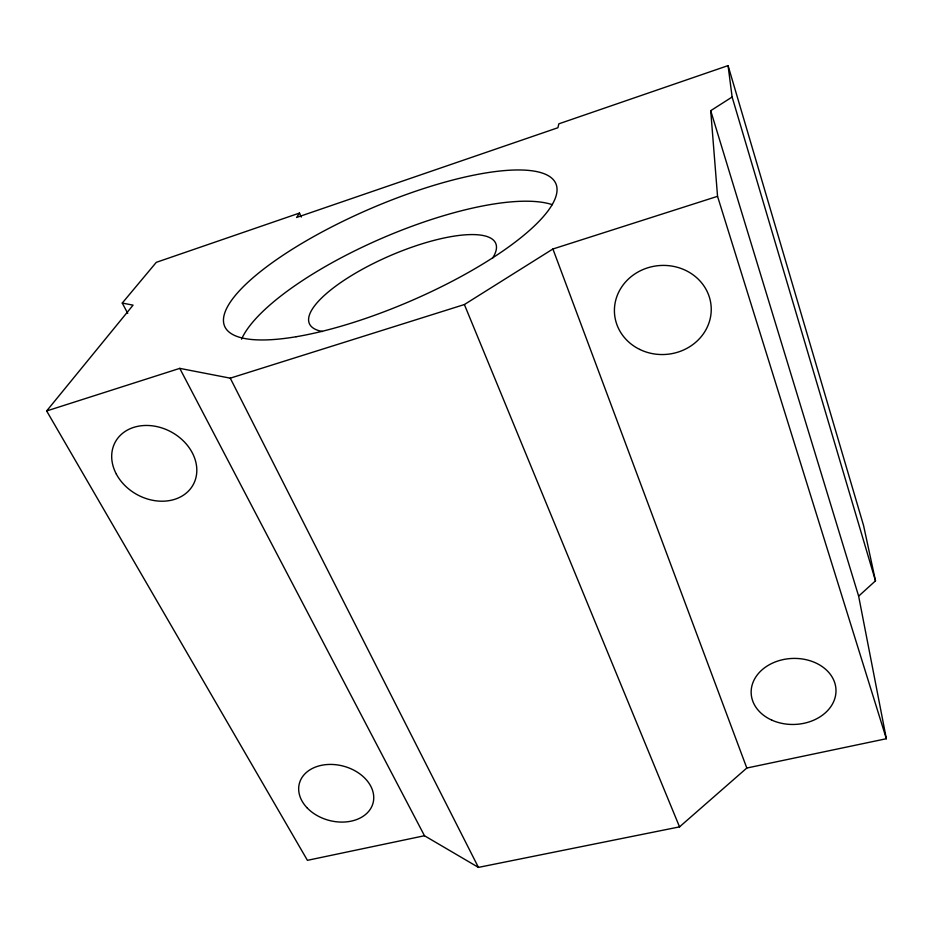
<?xml version="1.0" encoding="UTF-8"?>
<svg xmlns="http://www.w3.org/2000/svg" width="933" height="933" viewBox="0 0 933 933"><rect width="100%" height="100%" fill="white"/><g stroke="black" fill="none" stroke-linecap="round" stroke-linejoin="round"><path stroke-width="1.4" d="M301.312 217.051L299.493 213.062L296.612 217.459L557.899 127.739L558.832 123.832L728.067 65.613L863.585 525.594L875.492 580.839L858.64 596.152L886.35 738.726L746.808 768.034L679.539 826.871L478.431 867.387L424.48 835.735L179.766 368.372L46.65 410.952L307.424 860.331L424.48 835.735M46.65 410.952L133.069 305.149L122.258 303.062L156.301 262.336L299.493 213.062M886.35 738.726L717.547 196.327L710.713 110.689L732.125 97.02L728.067 65.613M179.766 368.372L230.264 378.168L464.377 304.543L552.907 248.994L717.547 196.327M122.258 303.062L127.739 313.36M230.264 378.168L478.431 867.387M464.377 304.543L679.539 826.871M552.907 248.994L746.808 768.034M710.713 110.689L858.64 596.152M732.125 97.02L875.492 580.839M241.554 339.18A178.296 53.671 -23.3 0 1 381.48 238.463A178.296 53.671 -23.3 0 1 552.336 204.689M322.491 331.518A101.464 30.416 -23.3 0 1 390.274 255.63A101.464 30.416 -23.3 0 1 492.426 258.359M639.711 349.42A48.446 44.551 -4.5 0 0 711.226 308.24A48.446 44.551 -4.5 0 0 637.519 272.284A48.446 44.551 -4.5 0 0 639.711 349.42M306.957 807.698A38.136 28.072 14.9 0 0 371.217 807.663A38.136 28.072 14.9 0 0 330.434 764.419A38.136 28.072 14.9 0 0 306.957 807.698M116.38 474.174A44.422 35.687 28.7 0 0 190.017 489.347A44.422 35.687 28.7 0 0 156.371 426.486A44.422 35.687 28.7 0 0 116.38 474.174M771.754 720.101A42.428 33.005 -2.3 0 0 835.991 691.318A42.428 33.005 -2.3 0 0 772.979 662.896A42.428 33.005 -2.3 0 0 771.754 720.101M296.099 336.743A180.302 50.347 -23.3 0 0 556.523 194.181A180.302 50.347 -23.3 0 0 317.861 234.265A180.302 50.347 -23.3 0 0 296.099 336.743"/></g></svg>
